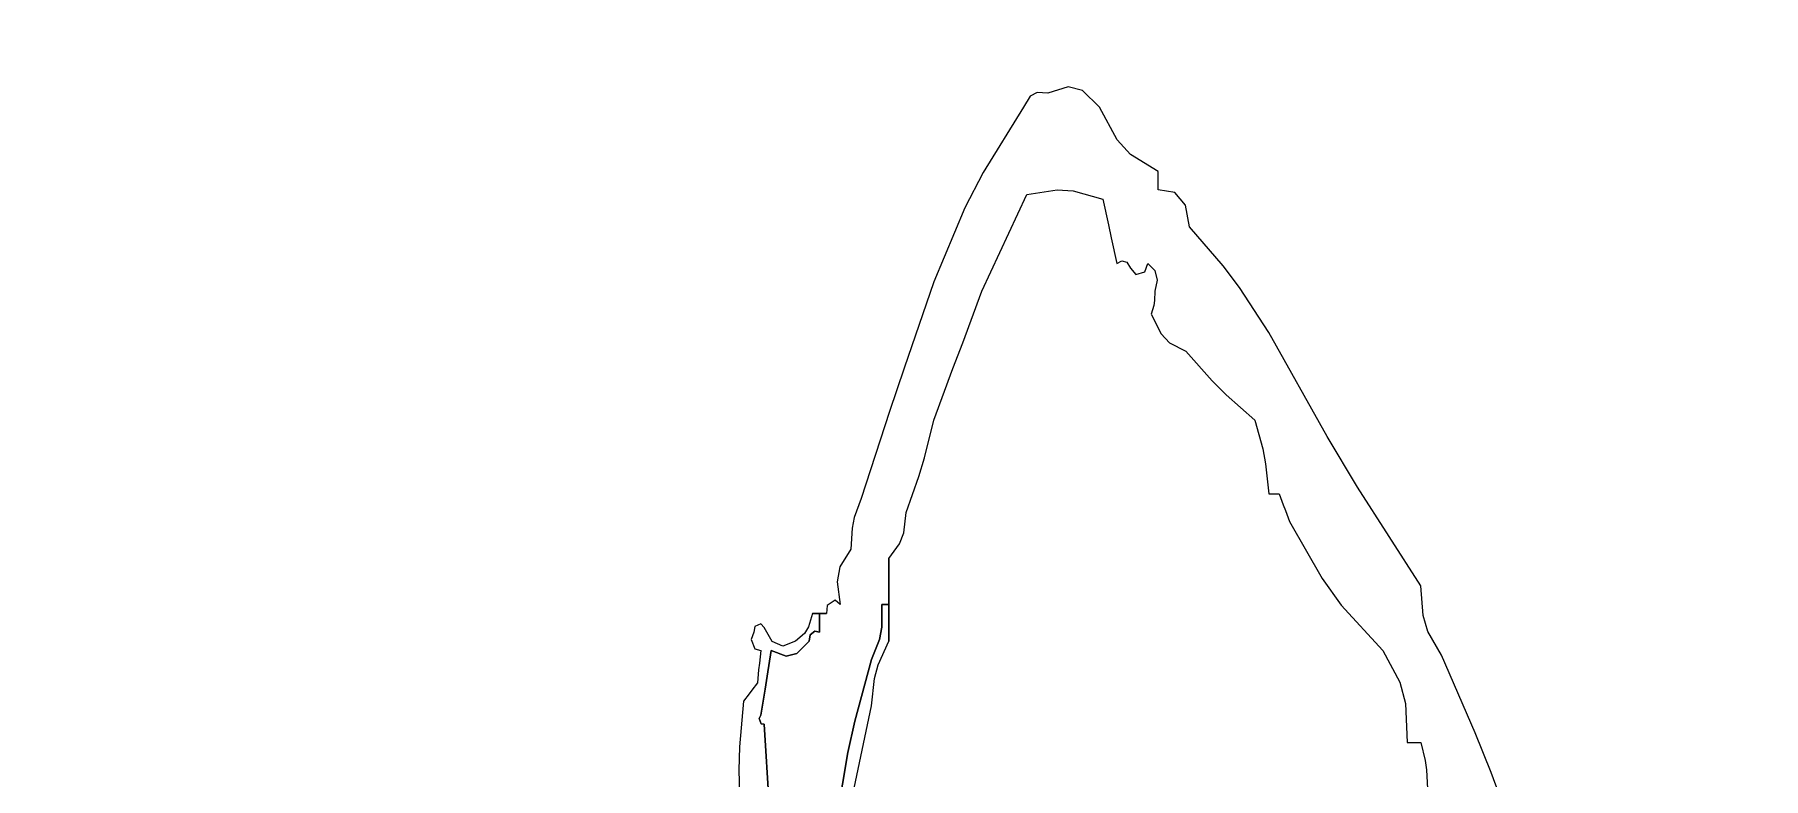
# Model space of a CAD drawing. Header units: millimetres. Extents: x 684742 to 685648, y 2544795 to 2545581.
# Drawn here: x 685617.531 to 685621.09, y 2545244.848 to 2545246.378 of the extents above; entities that cross this region are included whole.
import ezdxf

# ---------------------------------------------------------------- set-up
doc = ezdxf.new("R2010")
doc.units = ezdxf.units.MM
doc.layers.add('_0', color=7, linetype='Continuous')
doc.layers.add('JT-道路红线', color=7, linetype='Continuous', lineweight=5)

# ---------------------------------------------------------------- blocks, each defined once
blk = doc.blocks.new('dianziq11')
for p, q in [((1207453, -130168), (1207408, -130238)), ((1207498, -130143), (1207453, -130168)), ((1207567, -130147), (1207498, -130143)), ((1207701, -130105), (1207567, -130147)), ((1207794, -130130), (1207701, -130105)), ((1207906, -130238), (1207794, -130130)), ((1207408, -130238), (1207144, -130666)), ((1208022, -130453), (1207906, -130238)), ((1208109, -130548), (1208022, -130453)), ((1208290, -130659), (1208109, -130548)), ((1207144, -130666), (1207024, -130898)), ((1208290, -130707), (1208290, -130659)), ((1208290, -130731), (1208290, -130707)), ((1208290, -130780), (1208290, -130731)), ((1207313, -131063), (1207431, -130810)), ((1207431, -130810), (1207629, -130779)), ((1207629, -130779), (1207734, -130785)), ((1207734, -130785), (1207928, -130840)), ((1207928, -130840), (1207965, -131008)), ((1208398, -130796), (1208290, -130780)), ((1208469, -130879), (1208398, -130796)), ((1207024, -130898), (1206821, -131382)), ((1208494, -131021), (1208469, -130879)), ((1207255, -131189), (1207313, -131063)), ((1207965, -131008), (1207983, -131093)), ((1207983, -131093), (1208019, -131261)), ((1208716, -131277), (1208494, -131021)), ((1207137, -131442), (1207255, -131189)), ((1208019, -131261), (1208053, -131243)), ((1208053, -131243), (1208085, -131253)), ((1208085, -131253), (1208109, -131292)), ((1208109, -131292), (1208144, -131332)), ((1208144, -131332), (1208202, -131316)), ((1208202, -131316), (1208222, -131261)), ((1208222, -131261), (1208268, -131307)), ((1208268, -131307), (1208283, -131369)), ((1208821, -131417), (1208716, -131277)), ((1206821, -131382), (1206627, -131946)), ((1208283, -131369), (1208267, -131442)), ((1209013, -131713), (1208821, -131417)), ((1207011, -131779), (1207137, -131442)), ((1208261, -131535), (1208245, -131593)), ((1208266, -131504), (1208261, -131535)), ((1208267, -131442), (1208266, -131504)), ((1208245, -131593), (1208309, -131721)), ((1208309, -131721), (1208363, -131779)), ((1209396, -132392), (1209013, -131713)), ((1206947, -131948), (1207011, -131779)), ((1208363, -131779), (1208471, -131834)), ((1208471, -131834), (1208644, -132028)), ((1206627, -131946), (1206532, -132229)), ((1206821, -132285), (1206947, -131948)), ((1208644, -132028), (1208735, -132119)), ((1206532, -132229), (1206346, -132797)), ((1208735, -132119), (1208923, -132285)), ((1206760, -132532), (1206821, -132285)), ((1208923, -132285), (1208974, -132472)), ((1209595, -132724), (1209396, -132392)), ((1206723, -132653), (1206760, -132532)), ((1208974, -132472), (1208992, -132570)), ((1206640, -132888), (1206723, -132653)), ((1208992, -132570), (1209013, -132767)), ((1209013, -132767), (1209041, -132767)), ((1209041, -132767), (1209054, -132767)), ((1209054, -132767), (1209081, -132767)), ((1209081, -132767), (1209108, -132839)), ((1210008, -133369), (1209595, -132724)), ((1206346, -132797), (1206301, -132921)), ((1206625, -133021), (1206640, -132888)), ((1209108, -132839), (1209122, -132876)), ((1209122, -132876), (1209149, -132948)), ((1206287, -132992), (1206278, -133129)), ((1206301, -132921), (1206287, -132992)), ((1206598, -133093), (1206625, -133021)), ((1209149, -132948), (1209362, -133321)), ((1206278, -133129), (1206208, -133245)), ((1206527, -133189), (1206598, -133093)), ((1206208, -133245), (1206190, -133343)), ((1206527, -133490), (1206527, -133189)), ((1206527, -133189), (1206527, -133490)), ((1206527, -133490), (1206527, -133189)), ((1206190, -133343), (1206210, -133490)), ((1209362, -133321), (1209487, -133495)), ((1206176, -133462), (1206124, -133497)), ((1206210, -133490), (1206176, -133462)), ((1210024, -133563), (1210008, -133369)), ((1206029, -133550), (1206003, -133637)), ((1206075, -133550), (1206029, -133550)), ((1206029, -133550), (1206075, -133550)), ((1206075, -133550), (1206029, -133550)), ((1206120, -133550), (1206075, -133550)), ((1206075, -133550), (1206120, -133550)), ((1206120, -133550), (1206075, -133550)), ((1206075, -133550), (1206075, -133671)), ((1206075, -133671), (1206075, -133550)), ((1206075, -133550), (1206075, -133671)), ((1206075, -133671), (1206075, -133550)), ((1206075, -133550), (1206075, -133671)), ((1206075, -133671), (1206075, -133550)), ((1206124, -133497), (1206120, -133550)), ((1206481, -133639), (1206482, -133490)), ((1206482, -133490), (1206481, -133639)), ((1206482, -133490), (1206527, -133490)), ((1206527, -133490), (1206482, -133490)), ((1206482, -133490), (1206527, -133490)), ((1206527, -133490), (1206482, -133490)), ((1206482, -133490), (1206527, -133490)), ((1206527, -133490), (1206482, -133490)), ((1206527, -133731), (1206527, -133490)), ((1206527, -133490), (1206527, -133731)), ((1206527, -133731), (1206527, -133490)), ((1209487, -133495), (1209759, -133791)), ((1210055, -133666), (1210024, -133563)), ((1205645, -133671), (1205628, -133719)), ((1205652, -133634), (1205645, -133671)), ((1205691, -133617), (1205652, -133634)), ((1205713, -133640), (1205691, -133617)), ((1205765, -133732), (1205713, -133640)), ((1205976, -133680), (1205916, -133731)), ((1206003, -133637), (1205976, -133680)), ((1206014, -133689), (1206007, -133731)), ((1206007, -133731), (1206014, -133689)), ((1206043, -133664), (1206014, -133689)), ((1206014, -133689), (1206043, -133664)), ((1206075, -133671), (1206043, -133664)), ((1206043, -133664), (1206075, -133671)), ((1206466, -133719), (1206481, -133639)), ((1206481, -133639), (1206466, -133719)), ((1210144, -133821), (1210055, -133666)), ((1205628, -133719), (1205651, -133780)), ((1205651, -133780), (1205690, -133791)), ((1205690, -133791), (1205681, -133875)), ((1205758, -133791), (1205732, -133960)), ((1205732, -133960), (1205758, -133791)), ((1205855, -133828), (1205758, -133791)), ((1205758, -133791), (1205855, -133828)), ((1205834, -133762), (1205765, -133732)), ((1205916, -133731), (1205834, -133762)), ((1205926, -133811), (1205855, -133828)), ((1205855, -133828), (1205926, -133811)), ((1206007, -133731), (1205926, -133811)), ((1205926, -133811), (1206007, -133731)), ((1206414, -133851), (1206466, -133719)), ((1206466, -133719), (1206414, -133851)), ((1206458, -133885), (1206527, -133731)), ((1209759, -133791), (1209871, -133999)), ((1205676, -133917), (1205668, -134002)), ((1205681, -133875), (1205676, -133917)), ((1206305, -134253), (1206414, -133851)), ((1206414, -133851), (1206305, -134253)), ((1206433, -133975), (1206458, -133885)), ((1210364, -134330), (1210144, -133821)), ((1205668, -134002), (1205632, -134050)), ((1205732, -133960), (1205719, -134044)), ((1205719, -134044), (1205732, -133960)), ((1206414, -134152), (1206433, -133975)), ((1209871, -133999), (1209908, -134138)), ((1205577, -134122), (1205551, -134422)), ((1205614, -134074), (1205577, -134122)), ((1205632, -134050), (1205614, -134074)), ((1205719, -134044), (1205690, -134213)), ((1205690, -134213), (1205719, -134044)), ((1206275, -134815), (1206414, -134152)), ((1209908, -134138), (1209918, -134393)), ((1205690, -134213), (1205680, -134236)), ((1205680, -134236), (1205690, -134213)), ((1205680, -134236), (1205693, -134270)), ((1205693, -134270), (1205680, -134236)), ((1206260, -134459), (1206305, -134253)), ((1206305, -134253), (1206260, -134459)), ((1205693, -134270), (1205713, -134273)), ((1205713, -134273), (1205693, -134270)), ((1205713, -134273), (1205745, -134801)), ((1205745, -134801), (1205713, -134273)), ((1210468, -134590), (1210364, -134330)), ((1205551, -134422), (1205547, -134574)), ((1206188, -134875), (1206260, -134459)), ((1206260, -134459), (1206188, -134875)), ((1209918, -134393), (1209954, -134393)), ((1209954, -134393), (1209972, -134393)), ((1209972, -134393), (1210008, -134393)), ((1210008, -134393), (1210037, -134510)), ((1205547, -134574), (1205555, -134875)), ((1210037, -134510), (1210046, -134572)), ((1210046, -134572), (1210053, -134695)), ((1210664, -135116), (1210468, -134590))]:
    blk.add_line(p, q)
blk = doc.blocks.new('图框')
at = {"layer": '_0', "xscale": 0.0943866713860022, "yscale": 0.0943866713860022, "zscale": 0.0943866713860022}
blk.add_blockref('dianziq11', (1139.9, -72907.3), dxfattribs=at)

msp = doc.modelspace()

# ---------------------------------------------------------------- linework, layer by layer
at = {"layer": 'JT-道路红线'}
msp.add_lwpolyline([(685561.564, 2545191.3784, -0.000012), (685525.5533, 2545185.0358, -0.000109), (685523.0872, 2545184.6025, -0.000152), (685520.6222, 2545184.1708, -0.000196), (685518.1581, 2545183.741, -0.000239), (685515.6949, 2545183.3136, -0.000283), (685513.2325, 2545182.8889, -0.000326), (685510.7709, 2545182.4675, -0.00037), (685508.3099, 2545182.0497, -0.000392), (685505.9728, 2545181.6566, -0.000392), (685503.8406, 2545181.3015, -0.000392), (685501.8673, 2545180.9759, -0.000392), (685500.022, 2545180.6745, -0.000392), (685498.2826, 2545180.3931, -0.000392), (685496.6327, 2545180.1289, -0.000392), (685495.0599, 2545179.8796, -0.000392), (685493.5541, 2545179.6433, -0.000392), (685492.1076, 2545179.4186, -0.000392), (685490.7138, 2545179.2043, -0.000392), (685489.3674, 2545178.9995, -0.000392), (685488.0637, 2545178.8033, -0.000392), (685486.7991, 2545178.615, -0.000196), (685486.1803, 2545178.5236, -0.019313), (685425.3147, 2545171.9472, -0.000217)], format="xyb", dxfattribs=at)

# ---------------------------------------------------------------- block references
at = {"xscale": 0.003333333, "yscale": 0.003333333, "zscale": 0.003333333}
msp.add_blockref('图框', (685235.8899, 2545530.2296), dxfattribs=at)

doc.saveas('drawing.dxf')
